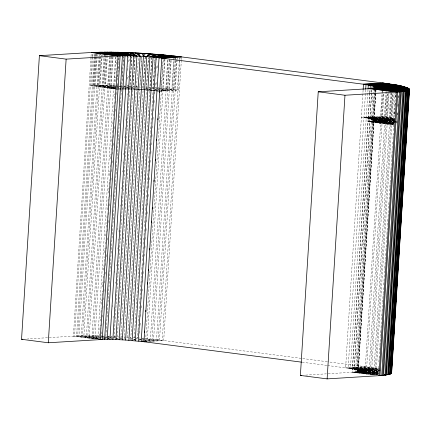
<?xml version="1.0" encoding="UTF-8"?>
<svg xmlns="http://www.w3.org/2000/svg" width="431" height="431" viewBox="0 0 431 431"><rect width="100%" height="100%" fill="white"/><g stroke="black" fill="none" stroke-linecap="round" stroke-linejoin="round"><path stroke-width="0.32" stroke-dasharray="2.15 1.62" d="M90.968 57.199L73.415 336.142L27.536 338.938M91.011 56.531L91.264 52.507M92.072 57.145L74.525 336.088L94.928 338.89M92.115 56.477L92.369 52.453M92.81 57.167L91.022 85.629L115.298 88.958L89.944 85.677L115.185 85.408M92.854 56.504L93.101 52.534M94.152 57.043L76.605 335.991L97.665 338.879M94.195 56.375L94.448 52.35M94.89 57.064L93.101 85.527L115.411 88.587L95.38 85.44L97.169 56.984M94.933 56.407L95.1 53.756M95.256 56.994L77.709 335.938L73.415 336.142L94.314 338.852M95.299 56.321L95.553 52.296M95.962 57.016L94.174 85.473L115.384 88.56M96.005 56.353L96.258 52.383M96.501 56.957L78.948 335.9L98.387 338.911M96.544 56.289L96.797 52.264M97.212 56.321L97.46 52.35M99.087 52.873L81.281 335.841L99.421 338.647M99.502 56.919L97.713 85.376L115.19 88.08M99.545 56.256L99.669 54.268M100.326 52.835L82.52 335.803L99.41 338.588M100.956 52.916L98.914 85.343L115.169 88.026M101.56 54.834L83.883 335.792L99.426 338.534M102.158 54.888L100.24 85.333L115.174 87.967M104.119 54.807L86.442 335.765L99.394 338.049M104.717 54.861L102.799 85.306L116.435 87.714M105.482 54.796L87.805 335.749L99.421 337.952M105.999 55.507L104.124 85.295L115.147 87.385M106.91 55.47L89.276 335.754L99.496 337.85M107.421 55.513L105.547 85.3L115.206 87.277M109.582 56.827L92.035 335.771L101.619 337.732M110.099 56.849L108.31 85.311L118.606 87.418M111.053 56.833L93.5 335.776L99.416 337.09M111.527 56.854L109.733 85.316L117.394 87.024M112.61 56.86L95.057 335.803L99.583 336.907M113.035 56.881L111.246 85.343L116.268 86.566M115.535 56.908L97.988 335.851L103.806 337.274M115.966 56.93L114.177 85.392L118.573 86.464M99.674 333.863L99.545 335.878L77.709 335.938L97.627 338.836M99.927 329.844L100.218 325.146M100.471 321.127L100.725 317.103M101.021 312.41L101.274 308.386M101.527 304.361L101.824 299.669M102.077 295.644L102.373 290.952M102.626 286.927L102.917 282.235M103.171 278.21L103.424 274.186M103.677 270.167L103.973 265.469M104.227 261.45L104.523 256.752M104.776 252.733L105.072 248.035M105.326 244.016L105.579 239.992M105.832 235.967L106.128 231.275M106.382 227.25L106.672 222.558M106.969 217.86L107.222 213.841M107.475 209.816L107.728 205.792M108.025 201.099L108.278 197.075M108.531 193.05L108.827 188.358M109.081 184.333L109.377 179.641M109.63 175.616L109.921 170.924M110.174 166.899L110.428 162.88M110.681 158.856L110.977 154.163M111.23 150.139L111.527 145.446M111.78 141.422L112.076 136.729M112.329 132.705L112.583 128.68M112.874 123.988L113.127 119.963M113.38 115.939L113.676 111.246M113.929 107.222L114.226 102.53M114.479 98.505L114.775 93.813M115.072 89.12L115.282 85.769M115.535 81.745L115.831 77.052M116.084 73.028L116.375 68.335M116.629 64.311L116.925 59.618M101.301 333.912L101.474 331.229M101.808 325.863L102.018 322.512M102.357 317.146L102.567 313.795M102.907 308.429L103.074 305.751M103.456 299.712L103.58 297.702M103.963 291.668L104.173 288.317M104.507 282.952L104.717 279.6M105.056 274.235L105.266 270.883M105.606 265.518L105.773 262.835M106.155 256.801L106.322 254.118M106.662 248.752L106.872 245.401M107.206 240.035L107.378 237.352M107.755 231.318L107.928 228.635M108.305 222.601L108.472 219.918M108.811 214.557L109.021 211.201M109.361 205.84L109.571 202.484M109.91 197.123L110.077 194.44M110.455 188.406L110.627 185.723M110.961 180.357L111.176 177.006M111.51 171.64L111.677 168.957M112.06 162.923L112.27 159.572M112.61 154.206L112.733 152.197M113.159 145.489L113.326 142.806M113.665 137.446L113.876 134.089M114.21 128.729L114.42 125.373M114.759 120.012L114.926 117.329M115.309 111.295L115.476 108.612M115.815 103.246L116.025 99.895M116.365 94.529L116.575 91.178M116.909 85.812L117.038 83.803M117.458 77.095L117.631 74.412M117.965 69.052L118.175 65.695M118.514 60.335L118.724 56.978M117.275 85.462L117.399 83.474M117.604 80.166L118.062 72.887M118.105 72.225L118.606 64.284M118.649 63.621L119.064 57M105.87 336.056L123.465 56.439M123.756 56.472L121.925 85.591L124.974 86.658M112.583 306.743L112.669 305.401M114.732 272.543L114.818 271.201M117.437 229.626L117.518 228.29M121.736 161.232L121.822 159.89M129.052 86.739L126.73 85.78L126.854 83.792M127.145 79.159L127.398 75.188M127.689 70.555L127.937 66.584M128.228 61.951L128.519 57.318M113.595 317.534L113.676 316.192M114.14 308.817L114.226 307.475M115.745 283.334L115.831 281.998M116.295 274.617L116.375 273.281M116.844 265.9L116.925 264.564M117.895 249.14L117.981 247.798M118.444 240.423L118.53 239.081M118.994 231.706L119.08 230.364M120.599 206.223L120.68 204.881M121.143 197.506L121.23 196.164M121.693 188.789L121.779 187.447M122.749 172.028L122.835 170.687M123.298 163.311L123.379 161.97M123.842 154.594L123.929 153.253M124.898 137.828L124.985 136.487M125.448 129.111L125.534 127.77M125.997 120.394L126.078 119.053M127.598 94.917L127.684 93.575M128.147 86.2L128.233 84.859M128.697 77.483L128.783 76.142M129.753 60.717L129.833 59.376M115.233 337.128L114.134 336.395L129.704 88.964M129.742 88.296L131.724 56.779M132.177 87.348L130.038 85.925L131.87 56.8M135.005 56.267L117.372 336.552L118.471 337.284M135.415 87.504L133.276 86.081L135.151 56.299M121.828 338.809L120.836 336.735L138.426 57.124M125.103 339.003L124.106 336.929L139.714 88.829M139.757 88.156L141.697 57.312M141.745 57.328L139.913 86.453L140.49 87.66M145.166 56.881L143.291 86.663L142.327 88.069M145.22 56.86L127.587 337.144L126.59 338.594M145.597 88.296L146.562 86.89L148.393 57.765L146.502 88.597M129.86 338.814L130.852 337.365L146.465 89.271M151.793 57.35L149.918 87.132L148.743 87.703M151.944 57.334L134.31 337.618L133.098 338.206M151.976 87.951L153.15 87.38L154.982 58.26M136.331 338.459L137.537 337.872L138.006 330.491M138.044 329.823L138.55 321.774M138.593 321.106L139.1 313.057M139.143 312.389L139.525 306.355M139.692 303.672L140.07 297.638M140.242 294.955L140.705 287.579M140.748 286.906L141.255 278.862M141.293 278.189L141.675 272.155M141.842 269.472L142.225 263.438M142.392 260.755L142.855 253.38M142.898 252.711L143.404 244.663M143.448 243.994L143.825 237.96M143.997 235.278L144.374 229.244M144.541 226.561L145.005 219.185M145.048 218.512L145.554 210.468M145.597 209.795L146.104 201.751M146.147 201.078L146.524 195.044M146.696 192.361L147.073 186.327M147.24 183.644L147.709 176.268M147.747 175.6L148.253 167.551M148.296 166.883L148.679 160.849M148.846 158.166L149.228 152.132M149.395 149.449L149.859 142.074M149.902 141.4L150.408 133.357M150.451 132.683L150.828 126.649M150.995 123.966L151.378 117.932M151.545 115.249L151.927 109.215M152.095 106.532L152.558 99.157M152.601 98.489L153.021 91.781M153.194 89.098L153.528 83.738M153.7 81.055L154.077 75.021M154.244 72.338L154.707 64.962M154.751 64.289L155.133 58.255M139.552 333.308L139.725 330.625M140.059 325.26L140.269 321.909M140.608 316.543L140.775 313.865M141.158 307.826L141.325 305.148M141.707 299.109L141.918 295.758M142.214 291.065L142.424 287.714M142.758 282.348L142.968 278.997M143.307 273.631L143.518 270.28M143.857 264.914L144.067 261.563M144.407 256.197L144.574 253.514M144.913 248.148L145.123 244.797M145.457 239.431L145.63 236.754M146.007 230.714L146.217 227.363M146.556 221.997L146.723 219.32M147.063 213.954L147.273 210.603M147.612 205.237L147.822 201.886M148.162 196.52L148.372 193.169M148.706 187.803L148.878 185.12M149.212 179.754L149.428 176.403M149.762 171.037L149.929 168.354M150.311 162.32L150.521 158.969M150.861 153.603L151.071 150.252M151.41 144.886L151.577 142.203M151.917 136.843L152.127 133.486M152.461 128.126L152.671 124.769M153.01 119.409L153.22 116.052M153.56 110.692L153.727 108.009M154.066 102.643L154.233 99.96M154.616 93.926L154.74 91.916M155.16 85.209L155.332 82.526M155.71 76.492L155.882 73.809M156.216 68.448L156.426 65.092M156.765 59.731L156.852 58.39M156.658 84.347L156.782 82.359M157.196 75.737L157.326 73.755M157.698 67.796L157.865 65.151M159.319 88.479L161.237 88.075L163.069 58.95M327.318 361.733L163.699 340.538L145.775 338.572L163.365 58.961M164.642 59.106L162.81 88.226L160.844 88.56M164.987 59.117L147.391 338.734L142.284 339.596M167.648 60.065L165.86 88.527L160.618 89.416M167.993 60.087L150.441 339.03L142.138 340.436M169.264 59.559L167.433 88.678L157.886 89.998M169.658 59.575L152.062 339.192L142.887 340.452M170.724 60.383L168.936 88.845L160.531 89.793M171.161 60.415L153.608 339.359L144.956 340.334M173.801 58.056L171.845 89.163L160.855 90.408M174.318 56.709L156.518 339.676L145.204 340.953M175.137 60.868L173.343 89.33L160.246 90.542M175.175 60.205L175.304 58.223M175.864 56.881L158.064 339.849L145.096 341.045M176.629 59.715L174.754 89.503L160.267 90.596M177.146 59.742L159.513 340.027L146.438 341.013M177.189 59.069L177.319 57.059M179.366 60.054L177.491 89.837L160.364 91.13M179.404 59.392L179.533 57.404M180.05 57.393L162.25 340.361L147.213 341.492M181.338 60.254L163.699 340.538L147.235 341.541M181.376 59.58L181.548 56.903M363.096 90.165L345.624 367.869L354.255 369.292L358.183 370.665L378.1 371.824M365.666 89.853L348.151 368.214L371.824 367.568L389.08 93.322M368.004 89.546L350.451 368.57L376.43 368.306L393.724 93.387M369.771 93.236L352.219 372.26L373.122 374.97M369.809 92.643L369.981 89.928M369.841 93.215L352.256 372.265L326.984 373.801M369.873 92.67L370.046 89.907M371.576 93.101L354.023 372.125L352.219 372.26L374.668 375.008M371.614 92.509L371.867 88.468M371.845 89.675L354.255 369.292L380.013 369.728M373.375 88.317L355.532 371.953L354.023 372.125L377.136 374.954M374.534 88.754L356.728 371.748L355.532 371.953L378.472 374.469M374.512 89.653L356.868 370.003L378.31 370.832M375.401 88.522L357.595 371.517L356.728 371.748L378.445 373.882M375.816 90.246L358.134 371.258L357.595 371.517L378.283 373.327M375.864 89.659L358.134 371.258L378.202 372.815M376.01 89.966L358.328 370.972L378.235 372.325M382.162 90.984L380.584 116.133L394.548 118.299L368.257 118.369L361.388 117.302L381.888 116.316L383.385 92.487M382.723 91.076L365.38 366.662L345.624 367.869L366.727 366.851L383.983 92.6M385.998 91.512L384.42 116.661L363.915 117.652L386.914 117.027L388.412 93.198M386.596 91.604L369.254 367.196L348.151 368.214L370.601 367.379L378.472 368.667L378.725 364.642M387.183 93.678L385.723 116.839L363.915 117.652M387.814 93.802L370.601 367.379L327.986 361.819M390.75 92.891L389.209 117.383L366.215 118.008L391.45 117.749L392.991 93.263M391.418 93.004L374.124 367.923L350.451 368.57L375.342 368.112L392.641 93.193M391.941 93.074L390.4 117.566L366.215 118.008M395.076 92.961L393.492 118.11L368.257 118.369L373.946 120.104L394.101 121.278M378.892 361.959L379.355 354.584M379.399 353.916L379.905 345.867M379.948 345.199L380.454 337.15M380.498 336.482L380.875 330.448M381.047 327.765L381.51 320.389M381.554 319.716L382.06 311.672M382.098 310.999L382.604 302.955M382.647 302.282L383.154 294.238M383.197 293.565L383.574 287.531M383.746 284.848L384.21 277.472M384.253 276.804L384.759 268.755M384.802 268.087L385.309 260.038M385.346 259.37L385.729 253.331M385.896 250.653L386.359 243.278M386.402 242.605L386.909 234.561M386.952 233.888L387.458 225.844M387.501 225.171L387.878 219.137M388.051 216.454L388.514 209.078M388.552 208.41L388.977 201.703M389.145 199.02L389.608 191.644M389.651 190.976L390.157 182.927M390.2 182.259L390.578 176.22M390.75 173.542L391.213 166.161M391.256 165.493L391.763 157.444M391.801 156.776L392.307 148.727M392.35 148.059L392.733 142.025M392.943 138.674L393.277 133.308M393.449 130.625L393.912 123.25M394.462 114.533L393.956 122.576L373.365 120.955L367.982 121.698L393.993 125.065M394.505 113.859L395.012 105.816M395.049 105.142L395.518 97.767M395.556 97.099L395.809 93.074M394.16 122.42L394.365 119.107M394.699 113.816L394.909 110.503M395.243 105.212L395.448 101.899M395.744 97.266L395.992 93.295M394.839 113.665L394.925 112.34M395.884 97.115L395.965 95.795M396.854 122.873L396.978 120.89M397.355 114.932L397.522 112.286M397.894 106.328L398.061 103.682M398.438 97.724L398.562 95.736M397.474 114.872L397.597 112.89M398.012 106.268L398.142 104.286M398.556 97.665L398.68 95.677M393.886 122.749L373.365 120.955L374.097 120.411L395.593 121.661M145.667 88.926L147.213 87.773M129.93 339.466L131.525 338.281M146.395 88.845L148.156 87.989M149.034 89.379L151.389 88.236M130.679 339.38L132.495 338.502M133.308 339.924L135.727 338.75M149.126 89.508L153.555 87.956M133.89 339.887L135.679 339.256M136.277 339.046L137.467 338.631M149.702 89.459L151.54 88.964M152.154 88.802L154.61 88.145M155.225 87.983L156.448 87.655L155.359 87.558M155.311 89.077L158.991 88.096M133.993 340.005L135.884 339.499M139.041 339.773L141.567 339.1M142.198 338.933L143.464 338.594M154.853 89.416L156.13 89.147M156.765 89.012L158.683 88.608M139.197 339.957L141.826 339.402M142.483 339.267L144.455 338.847M154.95 89.562L160.192 88.673M157.999 89.858L159.966 89.524M139.089 340.14L141.643 339.703M159.707 91.178L178.903 90.009L161.237 88.075M305.708 375.099L326.321 373.844M379.83 369.049L352.493 368.931L378.472 368.667M352.493 368.931L379.56 368.855M368.257 118.369L394.133 118.477M394.193 119.139L370.019 118.73L394.57 118.832M378.924 369.399L354.255 369.292L378.483 369.55M370.019 118.73L394.117 118.988M394.322 119.732L371.484 119.085L394.311 119.473M380.212 370.342L355.72 369.647L380.158 370.062M371.484 119.085L394.527 119.608M355.72 369.647L380.25 370.207M394.57 120.287L372.637 119.435L394.128 120.044M101.177 335.921L103.014 335.975M380.04 370.655L356.868 370.003L378.019 370.708M372.637 119.435L394.074 120.157M126.73 85.78L128.368 85.844M394.074 120.782L373.462 119.775L394.069 120.578M108.192 336.148L109.458 336.196M111.85 336.288L110.729 336.245L111.92 336.735M378.483 371.35L357.692 370.342L378.466 371.145M373.462 119.775L394.57 120.702M357.692 370.342L378.321 371.242M130.038 85.925L131.983 86.017M133.276 86.081L134.391 86.135M395.577 121.865L374.097 120.411L373.946 120.104L395.895 121.17M114.134 336.395L118.52 336.606M378.299 371.646L358.183 370.665L378.052 371.727M373.946 120.104L394.058 121.176M135.512 86.195L138.604 86.378M120.836 336.735L122.797 336.848M124.106 336.929L125.265 336.994M378.246 372.131L358.328 370.972L378.294 372.233M374.097 120.411L394.543 121.698M395.205 121.741L397.183 121.865M142.165 86.588L146.562 86.89M395.793 122.393L373.898 120.696L394.042 122.059M126.423 337.069L130.852 337.365M378.035 372.605L358.134 371.258L377.976 372.696M373.898 120.696L394.645 122.199M395.313 122.248L397.323 122.393M148.808 87.046L153.15 87.38M133.163 337.532L137.537 337.872M378.337 373.127L357.595 371.517L378.159 373.214M373.365 120.955L393.751 122.636M157.714 87.762L158.974 87.876M393.859 123.282L372.492 121.186L393.681 123.04M139.256 338.001L140.377 338.098M142.198 338.26L143.464 338.373M144.654 338.475L145.775 338.572M378.084 373.618L356.728 371.748L378.429 373.763M372.492 121.186L393.826 123.164M393.95 123.875L371.296 121.391L393.999 123.616M377.906 374.146L355.532 371.953L377.922 374.275M371.296 121.391L394.036 123.751M394.101 124.537L369.787 121.558L393.778 124.193M378.273 374.781L354.023 372.125L378.046 374.905M369.787 121.558L393.681 124.327M367.982 121.698L393.611 124.834M302.239 362.245L326.951 365.445M327.619 365.531L345.651 367.864M115.794 87.504L117.738 87.876M102.255 337.861L106.091 338.647M100.073 337.236L105.983 338.556M119.198 86.62L122.339 87.385M116.898 86.723L119.409 87.337M104.453 337.43L106.392 337.904M107.033 338.06L109.619 338.691M103.462 337.856L106.048 338.486M116.984 85.769L119.565 86.469M120.211 86.642L122.151 87.17M122.797 87.342L124.737 87.87M101.447 336.39L103.979 337.08M104.614 337.252L106.516 337.764M107.152 337.936L109.048 338.454M120.971 85.742L123.492 86.507M124.123 86.701L126.008 87.277M126.639 87.471L129.79 88.43M119.166 86.038L123.573 87.385M105.471 336.385L106.699 336.756M107.314 336.945L109.156 337.511M109.77 337.694L112.232 338.443M102.406 336.299L106.705 337.608M107.319 337.796L109.167 338.357M125.583 86.873L127.414 87.515M128.023 87.725L129.855 88.366M107.13 336.492L114.037 338.911M129.629 86.976L131.951 87.935M124.139 85.898L125.879 86.615M126.461 86.852L128.783 87.811M112.518 336.983L117.297 338.955M108.154 336.369L109.35 336.859M109.948 337.107L114.129 338.831M129.548 86.442L130.728 87.035M131.315 87.337L133.082 88.231M113.525 336.875L115.196 337.721M115.75 338.001L117.421 338.847M132.716 87.703L133.782 88.414M119.026 337.651L120.675 338.75M115.788 337.495L117.986 338.96M135.846 87.057L137.193 88.393M120.017 337.554L121.402 338.933M136.643 86.259L137.511 88.075"/><path stroke-width="0.65" d="M100.154 339.606L48.288 342.764L21.55 339.299L39.393 55.664L91.264 52.507C121.213 51.364 151.238 53.444 180.982 56.914M48.288 342.764L66.132 59.128L118.002 55.971M92.369 52.453L118.035 55.976L100.191 339.612L98.877 339.429L102.271 339.509L120.114 55.852L118.035 55.976L91.264 52.507M99.636 339.149L104.604 339.445L122.447 55.793L120.114 55.874L94.448 52.35M104.604 339.445L107.163 339.423L125.012 55.766L107.12 52.119M107.163 339.423L109.927 339.434L127.77 55.777L122.447 55.809L99.13 52.199M109.927 339.434L112.852 339.483L130.701 55.825L119.021 52.286M112.852 339.483L115.917 339.569L133.766 55.911L149.945 56.876L158.78 54.511M115.917 339.569L119.091 339.693L136.934 56.035L131.978 52.754M119.091 339.693L122.329 339.849L140.172 56.192M146.599 341.578L143.943 341.74L125.599 340.037L143.442 56.386M128.869 340.264L146.712 56.606L148.7 53.73M132.096 340.512L149.945 56.854L153.097 57.151L165.24 55.093M135.253 340.786L153.102 57.134L161.787 58.104L181.548 56.903L383.224 83.027C391.86 84.611 401.223 84.729 409.148 88.802L409.45 89.432L391.607 373.068L390.093 374.194L382.717 375.449L327.124 378.887L300.385 375.423L318.234 91.787L370.1 88.63M138.303 341.088L156.151 57.431L168.289 55.394M144.471 332.393L144.557 331.051M145.78 311.602L145.867 310.261M147.51 284.11L147.596 282.768M148.356 270.7L148.436 269.359M149.665 249.915L149.746 248.574M151.394 222.423L151.475 221.081M152.235 209.013L152.321 207.672M153.964 181.521L154.05 180.18M155.273 160.731L155.359 159.395M156.539 140.619L156.625 139.278M157.848 119.829L157.929 118.487M159.578 92.336L159.659 90.995M327.124 378.887L344.972 95.251L400.561 91.808L406.142 91.038L409.046 90.02L409.45 89.432L376.177 87.337L374.571 88.113L370.062 88.624L396.838 92.089L378.994 375.73M363.128 89.594L363.468 84.212L373.564 86.011L375.541 86.685L376.177 87.337L409.348 89.583M365.703 89.271L366 84.557L387.103 83.56M368.042 88.958L368.295 84.912L391.968 84.287M370.084 89.314L370.337 85.273L372.104 85.634L401.821 86.157M371.931 88.339L372.104 85.634L400.103 85.774M373.397 88.694L373.569 85.995L403.287 86.512M374.587 88.377L374.717 86.345L405.824 87.24M375.455 88.043L375.541 86.685L374.717 86.362L406.438 87.428M375.945 88.371L376.031 87.008L408.884 88.63M379.953 375.654L397.797 92.019L370.062 88.624L371.867 88.468L401.363 91.717L383.52 375.358L382.205 375.212M385.028 375.185L402.872 91.55L373.375 88.317L404.31 91.35L386.462 374.986L384.49 374.792M387.663 374.787L405.506 91.146L374.571 88.113L406.605 90.914L388.762 374.555L387.426 374.437M388.299 374.679L406.142 91.038L374.571 88.113M389.629 374.318L407.478 90.682L375.444 87.881L408.227 90.418L390.378 374.06M390.093 374.194L407.941 90.558L375.444 87.881M390.917 373.796L408.76 90.16L375.977 87.622L409.148 89.869L391.305 373.51M391.203 373.661L409.046 90.02L375.977 87.622M391.499 373.224L409.369 89.271L376.177 87.337M181.548 56.903L163.618 54.936L143.69 53.39L143.442 56.402L146.712 56.623L152.154 53.983M145.43 53.509L143.442 56.402L141.95 53.288M146.712 56.623L150.435 53.848M155.386 54.231L149.945 56.876L157.105 54.365M161.937 54.791L153.097 57.151L163.618 54.936M169.906 55.551L156.146 57.452L171.452 55.723M174.361 56.041L159.055 57.77L141.212 341.406L143.205 341.18M175.907 56.208L159.055 57.77L177.362 56.386M180.093 56.725L161.787 58.104L143.943 341.74L146.556 341.546M396.073 91.975L402.807 91.35L407.015 90.462L408.103 89.934L408.502 89.357L408.205 88.732C400.399 84.718 391.17 84.6 382.663 83.043M383.224 83.027L363.468 84.228L384.571 83.21M21.55 339.299L22.881 339.219M300.385 375.423L301.716 375.342M92.029 52.587L111.818 52.221M115.955 89.05C130.561 88.463 145.204 89.476 159.707 91.178M388.444 83.743L365.994 84.578L389.667 83.932M393.191 84.476L368.295 84.934L394.273 84.67M398.341 85.413L370.337 85.295L396.315 85.031M370.337 85.295L397.404 85.219M104.291 52.129L125.012 55.782L133.766 55.911M372.098 85.656L401.04 85.968M404.062 86.706L373.564 86.011L404.677 86.89M143.69 53.39L117.388 52.237L130.695 55.847L115.831 52.216M130.259 52.674L136.934 56.057L133.766 55.933L122.086 52.372M374.717 86.362L406.875 87.606M408.399 88.301L375.541 86.701L407.699 87.951M375.541 86.701L408.141 88.129M409.148 88.802L376.026 87.03L409.224 88.964M122.329 339.849L125.599 340.037M373.375 88.317L403.675 91.458L385.826 375.094L384.511 374.959M380.713 375.218L382.717 375.449L400.561 91.808L371.867 88.484L399.602 91.884L381.758 375.52L380.433 375.358M161.814 58.104L363.495 84.228M39.393 55.664L66.132 59.128M318.234 91.787L344.972 95.251M143.97 341.74L301.576 362.153M95.553 52.296L120.114 55.874L96.797 52.264M99.615 339.122L102.271 339.509M100.369 52.167L122.447 55.809L101.732 52.151M105.649 52.113L125.012 55.782M109.878 52.129L127.77 55.798L112.906 52.162M111.343 52.14L127.77 55.798M123.719 52.42L133.766 55.933L125.405 52.485M128.573 52.609L136.934 56.057M135.215 52.911L140.172 56.213L138.68 53.099M136.939 52.997L140.172 56.213"/></g></svg>
